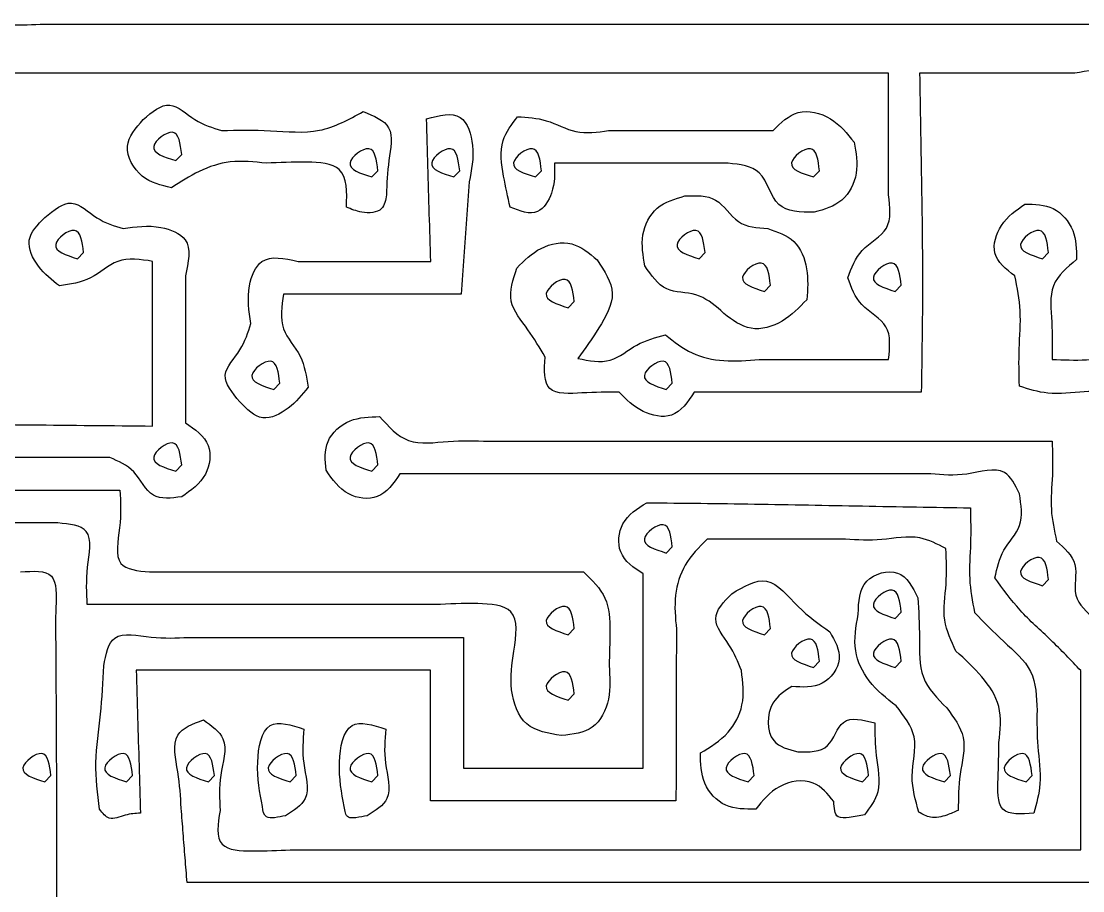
# Model space of a CAD drawing. Extents: x 11 to 259, y -64 to 86.
# Drawn here: x 70.4 to 174.2, y 0.5 to 85.6 of the extents above; entities that cross this region are included whole.
import ezdxf

# ---------------------------------------------------------------- set-up
doc = ezdxf.new("R2010")
doc.units = 0
doc.layers.get('0').update_dxf_attribs({"linetype": 'CONTINUOUS'})

msp = doc.modelspace()

# ---------------------------------------------------------------- linework, layer by layer
at = {"color": 7}
for p, q in [((85.498912, 71.963824), (86.085792, 72.578056)), ((86.085792, 72.578056), (86.085792, 72.578056)), ((104.698912, 70.363824), (105.285792, 70.978056)), ((105.285792, 70.978056), (105.285792, 70.978056)), ((105.285792, 70.978056), (105.285792, 70.978056)), ((112.698912, 70.363824), (113.285792, 70.978056)), ((113.285792, 70.978056), (113.285792, 70.978056)), ((113.285792, 70.978056), (113.285792, 70.978056)), ((120.698912, 70.363824), (121.285792, 70.978056)), ((121.285792, 70.978056), (121.285792, 70.978056)), ((121.285792, 70.978056), (121.285792, 70.978056)), ((147.898912, 70.363824), (148.485792, 70.978056)), ((148.485792, 70.978056), (148.485792, 70.978056)), ((148.485792, 70.978056), (148.485792, 70.978056)), ((102.209792, 67.407944), (102.209792, 67.407944)), ((118.209792, 67.407944), (118.209792, 67.407944)), ((75.898912, 62.363824), (76.485789, 62.978056)), ((76.485789, 62.978056), (76.485789, 62.978056)), ((136.698912, 62.363824), (137.285792, 62.978056)), ((137.285792, 62.978056), (137.285792, 62.978056)), ((137.285792, 62.978056), (137.285792, 62.978056)), ((170.298912, 62.363824), (170.885792, 62.978056)), ((170.885792, 62.978056), (170.885792, 62.978056)), ((170.885792, 62.978056), (170.885792, 62.978056)), ((143.098912, 59.163824), (143.685792, 59.778056)), ((143.685792, 59.778056), (143.685792, 59.778056)), ((143.685792, 59.778056), (143.685792, 59.778056)), ((155.898912, 59.163824), (156.485792, 59.778056)), ((156.485792, 59.778056), (156.485792, 59.778056)), ((156.485792, 59.778056), (156.485792, 59.778056)), ((123.898912, 57.563824), (124.485792, 58.178056)), ((124.485792, 58.178056), (124.485792, 58.178056)), ((124.485792, 58.178056), (124.485792, 58.178056)), ((139.12736, 56.993824), (138.842712, 57.308352)), ((138.842712, 57.308352), (138.842712, 57.308352)), ((138.842712, 57.308352), (138.842712, 57.308352)), ((95.098912, 49.563824), (95.685792, 50.178056)), ((95.685792, 50.178056), (95.685792, 50.178056)), ((133.498912, 49.563824), (134.085792, 50.178056)), ((134.085792, 50.178056), (134.085792, 50.178056)), ((134.085792, 50.178056), (134.085792, 50.178056)), ((91.766704, 48.371344), (91.766704, 48.371344)), ((85.498912, 41.563824), (86.085792, 42.178056)), ((86.085792, 42.178056), (86.085792, 42.178056)), ((104.698912, 41.563824), (105.285792, 42.178056)), ((105.285792, 42.178056), (105.285792, 42.178056)), ((105.285792, 42.178056), (105.285792, 42.178056)), ((133.498912, 33.563824), (134.085792, 34.178056)), ((134.085792, 34.178056), (134.085792, 34.178056)), ((134.085792, 34.178056), (134.085792, 34.178056)), ((170.298912, 30.363824), (170.885792, 30.978056)), ((170.885792, 30.978056), (170.885792, 30.978056)), ((170.885792, 30.978056), (170.885792, 30.978056)), ((155.898912, 27.163824), (156.485792, 27.778056)), ((156.485792, 27.778056), (156.485792, 27.778056)), ((156.485792, 27.778056), (156.485792, 27.778056)), ((123.898912, 25.563824), (124.485792, 26.178056)), ((124.485792, 26.178056), (124.485792, 26.178056)), ((124.485792, 26.178056), (124.485792, 26.178056)), ((143.098912, 25.563824), (143.685792, 26.178056)), ((143.685792, 26.178056), (143.685792, 26.178056)), ((143.685792, 26.178056), (143.685792, 26.178056)), ((147.898912, 22.363824), (148.485792, 22.978056)), ((148.485792, 22.978056), (148.485792, 22.978056)), ((148.485792, 22.978056), (148.485792, 22.978056)), ((155.898912, 22.363824), (156.485792, 22.978056)), ((156.485792, 22.978056), (156.485792, 22.978056)), ((156.485792, 22.978056), (156.485792, 22.978056)), ((123.898912, 19.163824), (124.485792, 19.778056)), ((124.485792, 19.778056), (124.485792, 19.778056)), ((124.485792, 19.778056), (124.485792, 19.778056)), ((72.698912, 11.163824), (73.285789, 11.778056)), ((73.285789, 11.778056), (73.285789, 11.778056)), ((80.698912, 11.163824), (81.285792, 11.778056)), ((81.285792, 11.778056), (81.285792, 11.778056)), ((81.285792, 11.778056), (81.285792, 11.778056)), ((88.698912, 11.163824), (89.285792, 11.778056)), ((89.285792, 11.778056), (89.285792, 11.778056)), ((96.698912, 11.163824), (97.285792, 11.778056)), ((97.285792, 11.778056), (97.285792, 11.778056)), ((104.698912, 11.163824), (105.285792, 11.778056)), ((105.285792, 11.778056), (105.285792, 11.778056)), ((105.285792, 11.778056), (105.285792, 11.778056)), ((141.498912, 11.163824), (142.085792, 11.778056)), ((142.085792, 11.778056), (142.085792, 11.778056)), ((142.085792, 11.778056), (142.085792, 11.778056)), ((152.698912, 11.163824), (153.285792, 11.778056)), ((153.285792, 11.778056), (153.285792, 11.778056)), ((153.285792, 11.778056), (153.285792, 11.778056)), ((160.698912, 11.163824), (161.285792, 11.778056)), ((161.285792, 11.778056), (161.285792, 11.778056)), ((161.285792, 11.778056), (161.285792, 11.778056)), ((168.698912, 11.163824), (169.285792, 11.778056)), ((169.285792, 11.778056), (169.285792, 11.778056)), ((169.285792, 11.778056), (169.285792, 11.778056)), ((78.05578, 8.487136), (78.05582, 8.487136)), ((86.037208, 8.577664), (86.037208, 8.57792)), ((93.988664, 8.76072), (93.988664, 8.76072)), ((101.988664, 8.76072), (101.988664, 8.76072)), ((149.891064, 9.245064), (149.891064, 9.245064)), ((158.209792, 8.207936), (158.209792, 8.207936))]:
    msp.add_line(p, q, dxfattribs=at)
for points, knots in [([(62.459993, 84.205635), (63.408745, 84.725611), (65.401413, 85.817717), (68.826493, 85.146966), (71.103562, 85.254898), (72.231302, 85.308353)], [0, 0, 0, 0, 3.149843, 6.615627, 10.016307, 10.016307, 10.016307, 10.016307]), ([(72.231302, 85.308353), (92.721913, 85.308353), (133.703135, 85.308353), (195.174968, 85.308353), (236.156189, 85.308353), (256.6468, 85.308353)], [0, 0, 0, 0, 61.471834, 122.943666, 184.415498, 184.415498, 184.415498, 184.415498]), ([(155.242712, 80.508353), (145.376045, 80.508353), (125.642712, 80.508353), (96.04271, 80.508353), (76.309376, 80.508353), (66.442708, 80.508353)], [0, 0, 0, 0, 29.6, 59.200001, 88.800004, 88.800004, 88.800004, 88.800004]), ([(155.242712, 68.606064), (155.242712, 69.928539), (155.242712, 72.573492), (155.242712, 76.540921), (155.242712, 79.185875), (155.242712, 80.508353)], [0, 0, 0, 0, 3.967426, 7.934857, 11.902289, 11.902289, 11.902289, 11.902289]), ([(158.28144, 80.508353), (158.340934, 77.041879), (158.459921, 70.108995), (158.612581, 59.708273), (158.499334, 52.774946), (158.442712, 49.308352)], [0, 0, 0, 0, 10.401143, 20.80209, 31.20262, 31.20262, 31.20262, 31.20262]), ([(179.242712, 75.540032), (179.552114, 76.862608), (180.081228, 79.124371), (176.794249, 81.142044), (174.699537, 80.743497), (173.463648, 80.508353)], [0, 0, 0, 0, 3.626468, 6.201693, 9.907565, 9.907565, 9.907565, 9.907565]), ([(82.305704, 75.98436), (83.181562, 76.726146), (84.89903, 78.180712), (87.319677, 75.714524), (89.092786, 75.175659), (89.972344, 74.908352)], [0, 0, 0, 0, 2.964736, 5.813538, 8.617729, 8.617729, 8.617729, 8.617729]), ([(143.948288, 74.908352), (144.700514, 75.662888), (146.258792, 77.225951), (149.840304, 76.317113), (151.198482, 74.616041), (151.882056, 73.759888)], [0, 0, 0, 0, 3.009686, 6.234733, 9.502661, 9.502661, 9.502661, 9.502661]), ([(85.090984, 69.308352), (84.072797, 69.547716), (81.981767, 70.039293), (80.100166, 73.434008), (81.588158, 75.154633), (82.305704, 75.98436)], [0, 0, 0, 0, 3.081733, 6.328889, 9.353085, 9.353085, 9.353085, 9.353085]), ([(89.972344, 74.908352), (91.563928, 74.940054), (94.741971, 75.003356), (99.616091, 74.44029), (102.43966, 75.994929), (103.830768, 76.760864)], [0, 0, 0, 0, 4.801033, 9.586601, 14.234015, 14.234015, 14.234015, 14.234015]), ([(103.830768, 76.760864), (104.871753, 76.350037), (107.031872, 75.497543), (106.231677, 71.818301), (106.157173, 69.713922), (106.118888, 68.632536)], [0, 0, 0, 0, 2.961989, 6.146338, 9.512457, 9.512457, 9.512457, 9.512457]), ([(110.042712, 76.05608), (111.286061, 76.38421), (113.660189, 77.010763), (114.863076, 73.116128), (114.443687, 71.031791), (114.215816, 69.899288)], [0, 0, 0, 0, 3.292074, 6.286087, 9.848401, 9.848401, 9.848401, 9.848401]), ([(110.44572, 62.108352), (110.400941, 63.658099), (110.311384, 66.757595), (110.177048, 71.406837), (110.087491, 74.506333), (110.042712, 76.05608)], [0, 0, 0, 0, 4.651182, 9.302367, 13.953549, 13.953549, 13.953549, 13.953549]), ([(118.209792, 67.407944), (117.991078, 68.406175), (117.527753, 70.520829), (117.066527, 73.818046), (118.37364, 75.513727), (118.948688, 76.25972)], [0, 0, 0, 0, 3.106463, 6.580736, 9.309825, 9.309825, 9.309825, 9.309825]), ([(118.948688, 76.25972), (119.900211, 76.203542), (121.887812, 76.086194), (124.624314, 74.446916), (126.758469, 74.752753), (127.844248, 74.908352)], [0, 0, 0, 0, 2.832696, 5.917114, 9.111574, 9.111574, 9.111574, 9.111574]), ([(86.085792, 72.578056), (85.95456, 73.617337), (85.694105, 75.679998), (82.225337, 73.001786), (84.370288, 72.32168), (85.498912, 71.963824)], [0, 0, 0, 0, 2.334352, 4.632986, 7.1856, 7.1856, 7.1856, 7.1856]), ([(127.844248, 74.908352), (129.633586, 74.908352), (133.212261, 74.908352), (138.580275, 74.908352), (142.15895, 74.908352), (143.948288, 74.908352)], [0, 0, 0, 0, 5.368014, 10.736026, 16.10404, 16.10404, 16.10404, 16.10404]), ([(151.882056, 73.759888), (152.06052, 72.748244), (152.412785, 70.751394), (150.922034, 67.750145), (148.948276, 67.189042), (147.960912, 66.908352)], [0, 0, 0, 0, 3.043927, 6.008304, 8.975598, 8.975598, 8.975598, 8.975598]), ([(105.285792, 70.978056), (105.154561, 72.017338), (104.894107, 74.079999), (101.425339, 71.40179), (103.570289, 70.721682), (104.698912, 70.363824)], [0, 0, 0, 0, 2.334354, 4.632985, 7.185601, 7.185601, 7.185601, 7.185601]), ([(113.285792, 70.978056), (113.154561, 72.017338), (112.894107, 74.079999), (109.425339, 71.40179), (111.570289, 70.721682), (112.698912, 70.363824)], [0, 0, 0, 0, 2.334354, 4.632985, 7.185601, 7.185601, 7.185601, 7.185601]), ([(121.285792, 70.978056), (121.154561, 72.017338), (120.894107, 74.079999), (117.425339, 71.40179), (119.570289, 70.721682), (120.698912, 70.363824)], [0, 0, 0, 0, 2.334354, 4.632985, 7.185601, 7.185601, 7.185601, 7.185601]), ([(148.485792, 70.978056), (148.354561, 72.017338), (148.094107, 74.079999), (144.625339, 71.40179), (146.770289, 70.721682), (147.898912, 70.363824)], [0, 0, 0, 0, 2.334354, 4.632985, 7.185601, 7.185601, 7.185601, 7.185601]), ([(94.36276, 71.708352), (93.181625, 71.839519), (90.938894, 72.088578), (87.737118, 71.0343), (85.971288, 69.882532), (85.090984, 69.308352)], [0, 0, 0, 0, 3.52748, 6.697954, 9.849727, 9.849727, 9.849727, 9.849727]), ([(102.209792, 67.407944), (102.250765, 68.880656), (102.327088, 71.623988), (97.932595, 71.890325), (95.634203, 71.773164), (94.36276, 71.708352)], [0, 0, 0, 0, 3.743112, 6.972576, 10.9709, 10.9709, 10.9709, 10.9709]), ([(122.548984, 71.708352), (122.576292, 70.741706), (122.624737, 69.026795), (120.955201, 66.327195), (119.179131, 67.026357), (118.209792, 67.407944)], [0, 0, 0, 0, 2.931326, 5.200419, 7.926877, 7.926877, 7.926877, 7.926877]), ([(139.553184, 71.708352), (137.663827, 71.708352), (133.885116, 71.708352), (128.217049, 71.708352), (124.438339, 71.708352), (122.548984, 71.708352)], [0, 0, 0, 0, 5.66807, 11.336136, 17.0042, 17.0042, 17.0042, 17.0042]), ([(147.960912, 66.908352), (146.627774, 66.917766), (143.931739, 66.936804), (143.192106, 71.31961), (140.712352, 71.584519), (139.553184, 71.708352)], [0, 0, 0, 0, 3.549087, 7.177396, 10.362208, 10.362208, 10.362208, 10.362208]), ([(114.215816, 69.899288), (114.129237, 68.678074), (113.956078, 66.235644), (113.696337, 62.571999), (113.523179, 60.129568), (113.4366, 58.908352)], [0, 0, 0, 0, 3.672838, 7.34568, 11.018523, 11.018523, 11.018523, 11.018523]), ([(106.118888, 68.632536), (106.031829, 68.106221), (105.826698, 66.866109), (103.736199, 66.774338), (102.678914, 67.213213), (102.209792, 67.407944)], [0, 0, 0, 0, 1.449492, 3.415321, 4.983275, 4.983275, 4.983275, 4.983275]), ([(135.324512, 68.508352), (136.410197, 68.554405), (138.60085, 68.647328), (140.268578, 65.542731), (142.384832, 65.385371), (143.420616, 65.308352)], [0, 0, 0, 0, 3.02152, 6.096705, 9.044705, 9.044705, 9.044705, 9.044705]), ([(151.242712, 60.508352), (151.609929, 61.464008), (152.370172, 63.442486), (155.662994, 65.053916), (155.383159, 67.419032), (155.242712, 68.606064)], [0, 0, 0, 0, 3.013188, 6.238153, 9.487618, 9.487618, 9.487618, 9.487618]), ([(72.705701, 66.38436), (73.58156, 67.126147), (75.299027, 68.580712), (77.719673, 66.114525), (79.49278, 65.575659), (80.372336, 65.308352)], [0, 0, 0, 0, 2.964738, 5.813539, 8.617724, 8.617724, 8.617724, 8.617724]), ([(131.403368, 61.656816), (131.224903, 62.668461), (130.872639, 64.665311), (132.36339, 67.666561), (134.337148, 68.227663), (135.324512, 68.508352)], [0, 0, 0, 0, 3.04393, 6.008306, 8.9756, 8.9756, 8.9756, 8.9756]), ([(167.598008, 60.681512), (166.740306, 61.350674), (165.083788, 62.643057), (166.121621, 65.983725), (167.723055, 67.112369), (168.568696, 67.708352)], [0, 0, 0, 0, 2.970808, 5.737654, 8.833424, 8.833424, 8.833424, 8.833424]), ([(168.568696, 67.708352), (169.541363, 67.690483), (171.503413, 67.654437), (173.597395, 65.207729), (173.627623, 63.271023), (173.642712, 62.304264)], [0, 0, 0, 0, 2.813692, 5.675738, 8.528378, 8.528378, 8.528378, 8.528378]), ([(74.11293, 59.708352), (73.388942, 60.273178), (71.96522, 61.383908), (70.595261, 64.302681), (72.003615, 65.691842), (72.705701, 66.38436)], [0, 0, 0, 0, 2.798825, 5.503889, 8.192936, 8.192936, 8.192936, 8.192936]), ([(80.372336, 65.308352), (81.570777, 65.487548), (83.630182, 65.795479), (87.248586, 64.353049), (86.735858, 62.019361), (86.442712, 60.685104)], [0, 0, 0, 0, 3.686294, 6.334539, 9.869992, 9.869992, 9.869992, 9.869992]), ([(76.485789, 62.978056), (76.354556, 64.017338), (76.0941, 66.079997), (72.625341, 63.401785), (74.770289, 62.72168), (75.898912, 62.363824)], [0, 0, 0, 0, 2.334353, 4.632981, 7.185595, 7.185595, 7.185595, 7.185595]), ([(137.285792, 62.978056), (137.154561, 64.017338), (136.894107, 66.079999), (133.425339, 63.40179), (135.570289, 62.721682), (136.698912, 62.363824)], [0, 0, 0, 0, 2.334354, 4.632985, 7.185601, 7.185601, 7.185601, 7.185601]), ([(143.420616, 65.308352), (144.359424, 64.997709), (146.275965, 64.363544), (147.4718, 61.338255), (147.319629, 59.357527), (147.242712, 58.356336)], [0, 0, 0, 0, 2.838582, 5.79486, 8.816493, 8.816493, 8.816493, 8.816493]), ([(170.885792, 62.978056), (170.754561, 64.017338), (170.494107, 66.079999), (167.025339, 63.40179), (169.170289, 62.721682), (170.298912, 62.363824)], [0, 0, 0, 0, 2.334354, 4.632985, 7.185601, 7.185601, 7.185601, 7.185601]), ([(118.8712, 61.448152), (119.595653, 62.177968), (121.0349, 63.62787), (124.369735, 64.262815), (125.943827, 62.910887), (126.71872, 62.24536)], [0, 0, 0, 0, 3.063854, 6.086862, 9.017932, 9.017932, 9.017932, 9.017932]), ([(83.242712, 62.108352), (82.051469, 62.285731), (79.773967, 62.624856), (77.274904, 60.159228), (75.171347, 59.859275), (74.11293, 59.708352)], [0, 0, 0, 0, 3.411704, 6.522734, 9.673278, 9.673278, 9.673278, 9.673278]), ([(92.842712, 56.037984), (92.663516, 57.236423), (92.355586, 59.295826), (93.798016, 62.914226), (96.131703, 62.401498), (97.46596, 62.108352)], [0, 0, 0, 0, 3.686289, 6.334532, 9.869985, 9.869985, 9.869985, 9.869985]), ([(97.46596, 62.108352), (98.908155, 62.108352), (101.792547, 62.108352), (106.119133, 62.108352), (109.003525, 62.108352), (110.44572, 62.108352)], [0, 0, 0, 0, 4.326586, 8.653174, 12.97976, 12.97976, 12.97976, 12.97976]), ([(121.642712, 52.740176), (121.117026, 53.635105), (120.055119, 55.4429), (117.753025, 58.12155), (118.49616, 60.332398), (118.8712, 61.448152)], [0, 0, 0, 0, 3.163946, 6.391302, 9.679547, 9.679547, 9.679547, 9.679547]), ([(126.71872, 62.24536), (127.44508, 61.16609), (128.899687, 59.004748), (126.917593, 55.472406), (125.534854, 53.562483), (124.842712, 52.606456)], [0, 0, 0, 0, 3.60634, 7.222045, 10.845834, 10.845834, 10.845834, 10.845834]), ([(138.842712, 57.308352), (138.07644, 57.927583), (136.533542, 59.174412), (133.227066, 58.960096), (132.022576, 60.741188), (131.403368, 61.656816)], [0, 0, 0, 0, 2.881281, 5.801493, 8.890969, 8.890969, 8.890969, 8.890969]), ([(143.685792, 59.778056), (143.554561, 60.817338), (143.294107, 62.879999), (139.825339, 60.20179), (141.970289, 59.521682), (143.098912, 59.163824)], [0, 0, 0, 0, 2.334354, 4.632985, 7.185601, 7.185601, 7.185601, 7.185601]), ([(156.485792, 59.778056), (156.354561, 60.817338), (156.094107, 62.879999), (152.625339, 60.20179), (154.770289, 59.521682), (155.898912, 59.163824)], [0, 0, 0, 0, 2.334354, 4.632985, 7.185601, 7.185601, 7.185601, 7.185601]), ([(173.642712, 62.304264), (172.710266, 61.518669), (170.809396, 59.917169), (171.298439, 56.074643), (171.261452, 53.707648), (171.242712, 52.508352)], [0, 0, 0, 0, 3.430453, 6.993264, 10.65248, 10.65248, 10.65248, 10.65248]), ([(86.442712, 60.685104), (86.442712, 59.087233), (86.442712, 55.891491), (86.442712, 51.097877), (86.442712, 47.902135), (86.442712, 46.304264)], [0, 0, 0, 0, 4.793614, 9.587226, 14.38084, 14.38084, 14.38084, 14.38084]), ([(124.485792, 58.178056), (124.354561, 59.217338), (124.094107, 61.279999), (120.625339, 58.60179), (122.770289, 57.921682), (123.898912, 57.563824)], [0, 0, 0, 0, 2.334354, 4.632985, 7.185601, 7.185601, 7.185601, 7.185601]), ([(155.242712, 52.508352), (155.36323, 53.677399), (155.604333, 56.01613), (152.327012, 57.579898), (151.595528, 59.555475), (151.242712, 60.508352)], [0, 0, 0, 0, 3.199666, 6.401075, 9.383916, 9.383916, 9.383916, 9.383916]), ([(168.042712, 49.886256), (168.011809, 51.104991), (167.949553, 53.560198), (168.291949, 57.184009), (167.82394, 59.542801), (167.598008, 60.681512)], [0, 0, 0, 0, 3.658706, 7.370659, 10.835054, 10.835054, 10.835054, 10.835054]), ([(96.042712, 58.908352), (95.865335, 57.717109), (95.526213, 55.439608), (97.991838, 52.940543), (98.29179, 50.836985), (98.442712, 49.778568)], [0, 0, 0, 0, 3.411702, 6.522733, 9.673279, 9.673279, 9.673279, 9.673279]), ([(113.4366, 58.908352), (111.503946, 58.908352), (107.638637, 58.908352), (101.840675, 58.908352), (97.975366, 58.908352), (96.042712, 58.908352)], [0, 0, 0, 0, 5.797962, 11.595926, 17.393888, 17.393888, 17.393888, 17.393888]), ([(147.242712, 58.356336), (146.506328, 57.585445), (145.052211, 56.063189), (141.694599, 55.062078), (139.974007, 56.356756), (139.12736, 56.993824)], [0, 0, 0, 0, 3.20055, 6.320035, 9.34208, 9.34208, 9.34208, 9.34208]), ([(91.766704, 48.371344), (91.024918, 49.247202), (89.570352, 50.96467), (92.03654, 53.385317), (92.575405, 55.158426), (92.842712, 56.037984)], [0, 0, 0, 0, 2.964736, 5.813538, 8.617729, 8.617729, 8.617729, 8.617729]), ([(124.842712, 52.606456), (125.94418, 52.384644), (128.080696, 51.954396), (130.533852, 54.145366), (132.460535, 54.654598), (133.420616, 54.908352)], [0, 0, 0, 0, 3.180669, 6.169539, 9.13825, 9.13825, 9.13825, 9.13825]), ([(133.420616, 54.908352), (134.250297, 54.246162), (135.916439, 52.916371), (139.222391, 52.225236), (141.436223, 52.411045), (142.595592, 52.508352)], [0, 0, 0, 0, 3.147146, 6.320007, 9.808524, 9.808524, 9.808524, 9.808524]), ([(95.685792, 50.178056), (95.554561, 51.217338), (95.294107, 53.279999), (91.825339, 50.60179), (93.970289, 49.921682), (95.098912, 49.563824)], [0, 0, 0, 0, 2.334354, 4.632985, 7.185601, 7.185601, 7.185601, 7.185601]), ([(128.868896, 49.308352), (127.729048, 49.304151), (125.596298, 49.29629), (121.410969, 48.958175), (121.565774, 51.484557), (121.642712, 52.740176)], [0, 0, 0, 0, 3.629981, 6.791997, 9.91633, 9.91633, 9.91633, 9.91633]), ([(134.085792, 50.178056), (133.954561, 51.217338), (133.694107, 53.279999), (130.225339, 50.60179), (132.370289, 49.921682), (133.498912, 49.563824)], [0, 0, 0, 0, 2.334354, 4.632985, 7.185601, 7.185601, 7.185601, 7.185601]), ([(142.595592, 52.508352), (144.000827, 52.508352), (146.811299, 52.508352), (151.027005, 52.508352), (153.837477, 52.508352), (155.242712, 52.508352)], [0, 0, 0, 0, 4.215706, 8.431414, 12.64712, 12.64712, 12.64712, 12.64712]), ([(171.242712, 52.508352), (172.361456, 52.462547), (174.651474, 52.368786), (177.911887, 52.87092), (179.94286, 52.219201), (180.842712, 51.930448)], [0, 0, 0, 0, 3.362911, 6.883729, 9.684683, 9.684683, 9.684683, 9.684683]), ([(177.811144, 49.308352), (176.672909, 49.352628), (174.346268, 49.443133), (171.031462, 48.951917), (168.962305, 49.598774), (168.042712, 49.886256)], [0, 0, 0, 0, 3.421188, 6.993177, 9.850587, 9.850587, 9.850587, 9.850587]), ([(98.442712, 49.778568), (97.864261, 49.060537), (96.742702, 47.668346), (93.86144, 46.202723), (92.473025, 47.64011), (91.766704, 48.371344)], [0, 0, 0, 0, 2.822806, 5.473139, 8.217613, 8.217613, 8.217613, 8.217613]), ([(136.238624, 49.308352), (135.590715, 48.344538), (134.375812, 46.537279), (130.94439, 47.220491), (129.580326, 48.592683), (128.868896, 49.308352)], [0, 0, 0, 0, 3.177523, 5.958213, 8.989416, 8.989416, 8.989416, 8.989416]), ([(158.442712, 49.308352), (155.975591, 49.308352), (151.041349, 49.308352), (143.639987, 49.308352), (138.705745, 49.308352), (136.238624, 49.308352)], [0, 0, 0, 0, 7.401362, 14.802726, 22.204088, 22.204088, 22.204088, 22.204088]), ([(100.203368, 41.656816), (100.122743, 42.638225), (99.957776, 44.646304), (102.471959, 46.845978), (104.457922, 46.887618), (105.4468, 46.908352)], [0, 0, 0, 0, 2.820032, 5.770123, 8.695931, 8.695931, 8.695931, 8.695931]), ([(105.4468, 46.908352), (106.321408, 45.944896), (108.121298, 43.962162), (112.245874, 44.605228), (114.813167, 44.540818), (116.107216, 44.508352)], [0, 0, 0, 0, 3.667564, 7.547622, 11.491078, 11.491078, 11.491078, 11.491078]), ([(47.47992, 46.343056), (51.453564, 46.303934), (59.400851, 46.225689), (71.321781, 46.108327), (79.269068, 46.030082), (83.242712, 45.99096)], [0, 0, 0, 0, 11.921508, 23.843017, 35.764525, 35.764525, 35.764525, 35.764525]), ([(86.442712, 46.304264), (87.377143, 45.668954), (89.145846, 44.46643), (88.685317, 40.875242), (86.994713, 39.696722), (86.094248, 39.069008)], [0, 0, 0, 0, 3.145372, 5.953602, 9.153945, 9.153945, 9.153945, 9.153945]), ([(86.085792, 42.178056), (85.95456, 43.217337), (85.694105, 45.279998), (82.225337, 42.601786), (84.370288, 41.92168), (85.498912, 41.563824)], [0, 0, 0, 0, 2.334352, 4.632986, 7.1856, 7.1856, 7.1856, 7.1856]), ([(105.285792, 42.178056), (105.154561, 43.217338), (104.894107, 45.279999), (101.425339, 42.60179), (103.570289, 41.921682), (104.698912, 41.563824)], [0, 0, 0, 0, 2.334354, 4.632985, 7.185601, 7.185601, 7.185601, 7.185601]), ([(116.107216, 44.508352), (122.233382, 44.508352), (134.485715, 44.508352), (152.864213, 44.508352), (165.116546, 44.508352), (171.242712, 44.508352)], [0, 0, 0, 0, 18.378498, 36.756998, 55.135496, 55.135496, 55.135496, 55.135496]), ([(171.242712, 44.508352), (171.276936, 43.40405), (171.34601, 41.175278), (170.982742, 37.888999), (171.458619, 35.759187), (171.687416, 34.735192)], [0, 0, 0, 0, 3.315716, 6.691991, 9.818442, 9.818442, 9.818442, 9.818442]), ([(79.056628, 42.908352), (75.947334, 42.908352), (69.728745, 42.908352), (60.400863, 42.908352), (54.182274, 42.908352), (51.07298, 42.908352)], [0, 0, 0, 0, 9.327883, 18.655765, 27.983648, 27.983648, 27.983648, 27.983648]), ([(86.094248, 39.069008), (85.070082, 38.934598), (82.94496, 38.655699), (81.680938, 41.770511), (79.902954, 42.541404), (79.056628, 42.908352)], [0, 0, 0, 0, 2.782785, 5.774219, 8.491665, 8.491665, 8.491665, 8.491665]), ([(107.438624, 41.308352), (106.803314, 40.373921), (105.60079, 38.605218), (102.009602, 39.065747), (100.831082, 40.756351), (100.203368, 41.656816)], [0, 0, 0, 0, 3.145372, 5.953602, 9.153945, 9.153945, 9.153945, 9.153945]), ([(168.042712, 39.362128), (167.634372, 40.216548), (166.632637, 42.312604), (162.832725, 41.005986), (160.508645, 41.209167), (159.37412, 41.308352)], [0, 0, 0, 0, 2.53935, 6.229513, 9.748965, 9.748965, 9.748965, 9.748965]), ([(54.442708, 39.708352), (57.287153, 39.708352), (62.976043, 39.708352), (71.509377, 39.708352), (77.198267, 39.708352), (80.042712, 39.708352)], [0, 0, 0, 0, 8.533335, 17.066669, 25.600004, 25.600004, 25.600004, 25.600004]), ([(80.042712, 39.708352), (80.098659, 38.551228), (80.208, 36.289796), (79.267083, 32.063966), (81.786989, 31.819471), (82.93224, 31.708352)], [0, 0, 0, 0, 3.66591, 7.16449, 10.079221, 10.079221, 10.079221, 10.079221]), ([(131.242712, 31.51244), (130.321529, 32.129408), (128.588191, 33.290323), (128.93995, 36.840466), (130.667972, 37.913878), (131.58968, 38.486424)], [0, 0, 0, 0, 3.100945, 5.834875, 8.960062, 8.960062, 8.960062, 8.960062]), ([(131.58968, 38.486424), (135.102647, 38.448172), (142.135624, 38.37159), (152.685928, 38.15929), (159.724182, 38.043767), (163.242712, 37.986016)], [0, 0, 0, 0, 10.539466, 21.100064, 31.65708, 31.65708, 31.65708, 31.65708]), ([(165.642712, 31.136568), (165.852408, 32.071502), (166.271844, 33.941567), (168.541158, 36.184197), (168.213912, 38.270609), (168.042712, 39.362128)], [0, 0, 0, 0, 2.842444, 5.685487, 8.804648, 8.804648, 8.804648, 8.804648]), ([(163.242712, 37.986016), (163.271122, 36.834292), (163.328295, 34.516523), (163.016814, 31.084839), (163.441301, 28.844663), (163.647504, 27.756456)], [0, 0, 0, 0, 3.4573, 6.957594, 10.264148, 10.264148, 10.264148, 10.264148]), ([(73.953178, 36.508352), (72.140903, 36.508352), (68.516354, 36.508352), (63.079531, 36.508352), (59.454982, 36.508352), (57.642708, 36.508352)], [0, 0, 0, 0, 5.436823, 10.873646, 16.31047, 16.31047, 16.31047, 16.31047]), ([(76.842708, 28.508352), (76.78676, 29.665476), (76.677418, 31.926908), (77.618336, 36.152739), (75.098429, 36.397234), (73.953178, 36.508352)], [0, 0, 0, 0, 3.66591, 7.16449, 10.079222, 10.079222, 10.079222, 10.079222]), ([(134.085792, 34.178056), (133.954561, 35.217338), (133.694107, 37.279999), (130.225339, 34.60179), (132.370289, 33.921682), (133.498912, 33.563824)], [0, 0, 0, 0, 2.334354, 4.632985, 7.185601, 7.185601, 7.185601, 7.185601]), ([(137.499184, 34.908352), (136.703858, 34.123181), (135.162844, 32.601842), (134.184489, 29.361388), (134.381414, 27.217111), (134.483344, 26.107216)], [0, 0, 0, 0, 3.309422, 6.4123, 9.741696, 9.741696, 9.741696, 9.741696]), ([(160.842712, 33.991784), (160.012814, 34.430882), (158.050684, 35.469041), (154.612447, 34.712889), (152.195136, 34.844352), (151.018312, 34.908352)], [0, 0, 0, 0, 2.742699, 6.484573, 10.034412, 10.034412, 10.034412, 10.034412]), ([(171.687416, 34.735192), (172.466648, 34.034556), (174.046734, 32.613843), (172.976031, 29.187597), (174.659991, 27.764317), (175.514944, 27.041712)], [0, 0, 0, 0, 2.912664, 5.906149, 8.993326, 8.993326, 8.993326, 8.993326]), ([(161.83536, 23.958544), (161.361821, 24.95344), (160.369631, 27.038012), (160.999644, 30.515259), (160.894696, 32.840184), (160.842712, 33.991784)], [0, 0, 0, 0, 3.226554, 6.760486, 10.228986, 10.228986, 10.228986, 10.228986]), ([(170.885792, 30.978056), (170.754561, 32.017338), (170.494107, 34.079999), (167.025339, 31.40179), (169.170289, 30.721682), (170.298912, 30.363824)], [0, 0, 0, 0, 2.334354, 4.632985, 7.185601, 7.185601, 7.185601, 7.185601]), ([(70.328144, 31.708352), (71.547374, 31.796699), (73.99468, 31.974034), (73.713563, 27.928375), (73.740289, 25.871273), (73.75454, 24.774384)], [0, 0, 0, 0, 3.034746, 6.09151, 9.583369, 9.583369, 9.583369, 9.583369]), ([(82.93224, 31.708352), (87.650295, 31.708352), (97.086404, 31.708352), (111.240567, 31.708352), (120.676675, 31.708352), (125.394728, 31.708352)], [0, 0, 0, 0, 14.154166, 28.308328, 42.462488, 42.462488, 42.462488, 42.462488]), ([(125.394728, 31.708352), (126.228671, 30.916178), (127.872662, 29.354528), (128.020708, 25.855011), (127.940301, 23.672781), (127.899024, 22.552536)], [0, 0, 0, 0, 3.31915, 6.5432, 9.944123, 9.944123, 9.944123, 9.944123]), ([(152.276632, 27.570736), (152.309986, 28.78839), (152.374447, 31.141622), (156.545644, 32.315758), (157.583194, 30.231682), (158.102552, 29.188472)], [0, 0, 0, 0, 3.340957, 6.456719, 9.579497, 9.579497, 9.579497, 9.579497]), ([(139.905704, 29.58436), (141.082068, 30.287024), (143.557186, 31.765457), (146.349602, 28.069812), (148.438854, 26.591584), (149.481192, 25.854088)], [0, 0, 0, 0, 3.599433, 7.573353, 11.529908, 11.529908, 11.529908, 11.529908]), ([(174.042712, 22.052576), (173.087058, 23.061312), (171.165695, 25.089395), (168.033928, 27.815027), (166.426654, 30.047626), (165.642712, 31.136568)], [0, 0, 0, 0, 4.169467, 8.382798, 12.39455, 12.39455, 12.39455, 12.39455]), ([(140.842712, 22.059256), (140.502854, 22.90203), (139.818708, 24.598566), (137.560212, 27.177922), (139.116465, 28.774613), (139.905704, 29.58436)], [0, 0, 0, 0, 2.807018, 5.650628, 8.576634, 8.576634, 8.576634, 8.576634]), ([(156.485792, 27.778056), (156.354561, 28.817338), (156.094107, 30.879999), (152.625339, 28.20179), (154.770289, 27.521682), (155.898912, 27.163824)], [0, 0, 0, 0, 2.334354, 4.632985, 7.185601, 7.185601, 7.185601, 7.185601]), ([(158.102552, 29.188472), (158.181246, 27.893496), (158.337056, 25.329512), (158.135627, 21.236124), (160.006045, 19.338987), (160.932352, 18.399448)], [0, 0, 0, 0, 3.937074, 7.795197, 11.58056, 11.58056, 11.58056, 11.58056]), ([(110.929936, 28.508352), (107.142467, 28.508352), (99.567528, 28.508352), (88.205118, 28.508352), (80.630178, 28.508352), (76.842708, 28.508352)], [0, 0, 0, 0, 11.362408, 22.724817, 34.087228, 34.087228, 34.087228, 34.087228]), ([(118.586576, 23.973152), (118.810037, 25.498602), (119.228513, 28.355326), (114.590987, 28.715231), (112.231436, 28.581897), (110.929936, 28.508352)], [0, 0, 0, 0, 3.837944, 7.187351, 11.307424, 11.307424, 11.307424, 11.307424]), ([(124.485792, 26.178056), (124.354561, 27.217338), (124.094107, 29.279999), (120.625339, 26.60179), (122.770289, 25.921682), (123.898912, 25.563824)], [0, 0, 0, 0, 2.334354, 4.632985, 7.185601, 7.185601, 7.185601, 7.185601]), ([(143.685792, 26.178056), (143.554561, 27.217338), (143.294107, 29.279999), (139.825339, 26.60179), (141.970289, 25.921682), (143.098912, 25.563824)], [0, 0, 0, 0, 2.334354, 4.632985, 7.185601, 7.185601, 7.185601, 7.185601]), ([(155.982816, 18.60332), (155.033489, 19.347188), (153.229281, 20.760917), (151.646836, 24.088013), (152.059871, 26.372063), (152.276632, 27.570736)], [0, 0, 0, 0, 3.595342, 6.832989, 10.408597, 10.408597, 10.408597, 10.408597]), ([(163.647504, 27.756456), (164.567885, 26.796984), (166.389719, 24.897771), (169.641202, 22.226981), (169.724281, 19.50005), (169.76528, 18.15432)], [0, 0, 0, 0, 4.037367, 7.991709, 11.844498, 11.844498, 11.844498, 11.844498]), ([(134.483344, 26.107216), (134.478816, 24.240675), (134.469759, 20.507595), (134.456225, 14.907973), (134.447211, 11.174893), (134.442704, 9.308352)], [0, 0, 0, 0, 5.599638, 11.199275, 16.798913, 16.798913, 16.798913, 16.798913]), ([(78.45121, 22.521024), (78.665917, 23.640964), (79.139881, 26.113219), (83.290345, 25.128357), (85.577784, 25.247727), (86.739504, 25.308352)], [0, 0, 0, 0, 2.933809, 6.476349, 10.132183, 10.132183, 10.132183, 10.132183]), ([(113.642712, 25.308352), (113.642712, 23.88613), (113.642712, 21.041685), (113.642712, 16.775019), (113.642712, 13.930574), (113.642712, 12.508352)], [0, 0, 0, 0, 4.266666, 8.533334, 12.8, 12.8, 12.8, 12.8]), ([(148.485792, 22.978056), (148.354561, 24.017338), (148.094107, 26.079999), (144.625339, 23.40179), (146.770289, 22.721682), (147.898912, 22.363824)], [0, 0, 0, 0, 2.334354, 4.632985, 7.185601, 7.185601, 7.185601, 7.185601]), ([(149.481192, 25.854088), (149.992638, 24.975116), (151.02398, 23.202651), (148.87152, 20.270698), (146.817096, 20.427959), (145.766856, 20.508352)], [0, 0, 0, 0, 2.831657, 5.710098, 8.720558, 8.720558, 8.720558, 8.720558]), ([(156.485792, 22.978056), (156.354561, 24.017338), (156.094107, 26.079999), (152.625339, 23.40179), (154.770289, 22.721682), (155.898912, 22.363824)], [0, 0, 0, 0, 2.334354, 4.632985, 7.185601, 7.185601, 7.185601, 7.185601]), ([(73.75454, 24.774384), (73.791234, 18.811484), (73.864623, 6.885615), (73.774466, -11.003391), (73.722441, -22.929317), (73.696428, -28.89228)], [0, 0, 0, 0, 17.888892, 35.777992, 53.667091, 53.667091, 53.667091, 53.667091]), ([(123.242712, 15.708352), (121.974802, 15.904935), (119.420562, 16.300957), (118.030289, 20.290761), (118.398172, 22.725994), (118.586576, 23.973152)], [0, 0, 0, 0, 3.583065, 7.21818, 11.034068, 11.034068, 11.034068, 11.034068]), ([(166.042712, 15.014944), (166.173706, 16.223367), (166.427584, 18.565384), (164.409312, 21.627743), (162.714685, 23.162285), (161.83536, 23.958544)], [0, 0, 0, 0, 3.53752, 6.85599, 10.435049, 10.435049, 10.435049, 10.435049]), ([(78.05582, 8.487136), (77.865768, 10.006857), (77.47724, 13.113664), (78.222528, 17.781611), (78.375199, 20.945698), (78.45121, 22.521024)], [0, 0, 0, 0, 4.571277, 9.345189, 14.078733, 14.078733, 14.078733, 14.078733]), ([(110.442704, 22.108352), (107.24237, 22.108352), (100.841701, 22.108352), (91.240699, 22.108352), (84.84003, 22.108352), (81.639696, 22.108352)], [0, 0, 0, 0, 9.601002, 19.202006, 28.803008, 28.803008, 28.803008, 28.803008]), ([(81.639696, 22.108352), (81.684475, 20.552797), (81.774032, 17.441685), (81.908368, 12.775019), (81.997925, 9.663907), (82.042704, 8.108352)], [0, 0, 0, 0, 4.668599, 9.3372, 14.005799, 14.005799, 14.005799, 14.005799]), ([(110.442704, 9.308352), (110.442704, 10.730574), (110.442704, 13.575019), (110.442704, 17.841685), (110.442704, 20.68613), (110.442704, 22.108352)], [0, 0, 0, 0, 4.266666, 8.533334, 12.8, 12.8, 12.8, 12.8]), ([(124.485792, 19.778056), (124.354561, 20.817338), (124.094107, 22.879999), (120.625339, 20.20179), (122.770289, 19.521682), (123.898912, 19.163824)], [0, 0, 0, 0, 2.334354, 4.632985, 7.185601, 7.185601, 7.185601, 7.185601]), ([(127.899024, 22.552536), (127.979656, 21.464691), (128.13823, 19.325308), (126.568731, 16.031971), (124.344378, 15.815543), (123.242712, 15.708352)], [0, 0, 0, 0, 3.28564, 6.461625, 9.578141, 9.578141, 9.578141, 9.578141]), ([(136.842712, 13.992224), (137.81466, 14.584975), (139.65172, 15.705322), (141.253118, 18.778558), (140.984624, 20.924844), (140.842712, 22.059256)], [0, 0, 0, 0, 3.37259, 6.374472, 9.739882, 9.739882, 9.739882, 9.739882]), ([(174.042712, 4.508368), (174.042712, 6.457725), (174.042712, 10.356437), (174.042712, 16.204507), (174.042712, 20.103219), (174.042712, 22.052576)], [0, 0, 0, 0, 5.84807, 11.696138, 17.544208, 17.544208, 17.544208, 17.544208]), ([(145.766856, 20.508352), (145.064365, 20.051657), (143.317587, 18.916062), (143.253479, 14.912814), (145.445816, 14.344051), (146.354336, 14.108352)], [0, 0, 0, 0, 2.459941, 6.116759, 8.704583, 8.704583, 8.704583, 8.704583]), ([(158.209792, 8.207936), (157.876069, 9.360974), (157.181235, 11.76168), (158.360824, 15.593889), (156.749701, 17.632808), (155.982816, 18.60332)], [0, 0, 0, 0, 3.566687, 7.426097, 10.931883, 10.931883, 10.931883, 10.931883]), ([(160.932352, 18.399448), (161.624274, 17.470402), (163.068604, 15.531093), (162.096565, 11.911929), (162.070878, 9.552396), (162.058096, 8.378224)], [0, 0, 0, 0, 3.301917, 6.892487, 10.449163, 10.449163, 10.449163, 10.449163]), ([(169.76528, 18.15432), (169.757463, 16.981935), (169.741528, 14.5918), (170.305015, 11.204718), (169.723576, 9.061974), (169.464808, 8.108352)], [0, 0, 0, 0, 3.521469, 7.179198, 10.112529, 10.112529, 10.112529, 10.112529]), ([(86.037208, 8.57792), (85.971754, 9.720243), (85.840598, 12.009209), (84.871173, 15.982499), (87.172245, 16.842709), (88.205576, 17.229)], [0, 0, 0, 0, 3.575294, 7.164108, 10.089339, 10.089339, 10.089339, 10.089339]), ([(88.205576, 17.229), (89.006806, 16.672198), (90.877464, 15.372214), (89.671145, 11.776534), (89.785303, 9.493758), (89.841416, 8.37168)], [0, 0, 0, 0, 2.669498, 6.232564, 9.677075, 9.677075, 9.677075, 9.677075]), ([(93.988664, 8.76072), (93.7277, 10.113712), (93.241465, 12.634649), (94.110826, 17.586783), (96.791277, 16.730312), (98.042712, 16.330448)], [0, 0, 0, 0, 4.372335, 8.146672, 11.451977, 11.451977, 11.451977, 11.451977]), ([(101.988664, 8.76072), (101.7277, 10.113712), (101.241465, 12.634649), (102.110826, 17.586783), (104.791277, 16.730312), (106.042712, 16.330448)], [0, 0, 0, 0, 4.372335, 8.146672, 11.451977, 11.451977, 11.451977, 11.451977]), ([(146.354336, 14.108352), (147.469781, 14.087728), (149.613402, 14.048094), (150.496582, 17.8107), (152.725631, 17.233029), (153.900944, 16.92844)], [0, 0, 0, 0, 2.985228, 5.736898, 8.80605, 8.80605, 8.80605, 8.80605]), ([(153.900944, 16.92844), (153.899767, 15.873516), (153.897287, 13.649519), (154.694644, 10.383117), (153.431205, 8.669128), (152.898328, 7.946224)], [0, 0, 0, 0, 3.19813, 6.74232, 9.327475, 9.327475, 9.327475, 9.327475]), ([(98.042712, 16.330448), (97.957444, 15.247969), (97.783529, 13.04012), (98.910541, 9.513149), (97.034688, 8.346869), (96.239136, 7.852248)], [0, 0, 0, 0, 3.333189, 6.798445, 9.350319, 9.350319, 9.350319, 9.350319]), ([(106.042712, 16.330448), (105.957444, 15.247969), (105.783529, 13.04012), (106.910541, 9.513149), (105.034688, 8.346869), (104.239136, 7.852248)], [0, 0, 0, 0, 3.333189, 6.798445, 9.350319, 9.350319, 9.350319, 9.350319]), ([(169.464808, 8.108352), (168.233237, 8.008175), (165.792448, 7.809638), (165.987081, 11.850789), (166.023215, 13.905995), (166.042712, 15.014944)], [0, 0, 0, 0, 3.068248, 6.080806, 9.611315, 9.611315, 9.611315, 9.611315]), ([(73.285789, 11.778056), (73.154556, 12.817338), (72.8941, 14.879997), (69.425341, 12.201785), (71.570289, 11.52168), (72.698912, 11.163824)], [0, 0, 0, 0, 2.334353, 4.632981, 7.185595, 7.185595, 7.185595, 7.185595]), ([(81.285792, 11.778056), (81.154558, 12.817341), (80.894097, 14.880002), (77.425341, 12.201786), (79.570288, 11.52168), (80.698912, 11.163824)], [0, 0, 0, 0, 2.334359, 4.632987, 7.185602, 7.185602, 7.185602, 7.185602]), ([(89.285792, 11.778056), (89.154561, 12.817338), (88.894107, 14.879999), (85.425339, 12.20179), (87.570289, 11.521682), (88.698912, 11.163824)], [0, 0, 0, 0, 2.334354, 4.632985, 7.185601, 7.185601, 7.185601, 7.185601]), ([(97.285792, 11.778056), (97.154561, 12.817338), (96.894107, 14.879999), (93.425339, 12.20179), (95.570289, 11.521682), (96.698912, 11.163824)], [0, 0, 0, 0, 2.334354, 4.632985, 7.185601, 7.185601, 7.185601, 7.185601]), ([(105.285792, 11.778056), (105.154561, 12.817338), (104.894107, 14.879999), (101.425339, 12.20179), (103.570289, 11.521682), (104.698912, 11.163824)], [0, 0, 0, 0, 2.334354, 4.632985, 7.185601, 7.185601, 7.185601, 7.185601]), ([(142.2468, 8.508352), (141.222881, 8.495073), (139.175566, 8.468522), (136.876825, 10.945843), (136.854114, 12.973974), (136.842712, 13.992224)], [0, 0, 0, 0, 2.966247, 5.930985, 8.920295, 8.920295, 8.920295, 8.920295]), ([(142.085792, 11.778056), (141.954561, 12.817338), (141.694107, 14.879999), (138.225339, 12.20179), (140.370289, 11.521682), (141.498912, 11.163824)], [0, 0, 0, 0, 2.334354, 4.632985, 7.185601, 7.185601, 7.185601, 7.185601]), ([(153.285792, 11.778056), (153.154561, 12.817338), (152.894107, 14.879999), (149.425339, 12.20179), (151.570289, 11.521682), (152.698912, 11.163824)], [0, 0, 0, 0, 2.334354, 4.632985, 7.185601, 7.185601, 7.185601, 7.185601]), ([(161.285792, 11.778056), (161.154561, 12.817338), (160.894107, 14.879999), (157.425339, 12.20179), (159.570289, 11.521682), (160.698912, 11.163824)], [0, 0, 0, 0, 2.334354, 4.632985, 7.185601, 7.185601, 7.185601, 7.185601]), ([(169.285792, 11.778056), (169.154561, 12.817338), (168.894107, 14.879999), (165.425339, 12.20179), (167.570289, 11.521682), (168.698912, 11.163824)], [0, 0, 0, 0, 2.334354, 4.632985, 7.185601, 7.185601, 7.185601, 7.185601]), ([(113.642712, 12.508352), (115.598267, 12.508352), (119.509379, 12.508352), (125.376045, 12.508352), (129.287157, 12.508352), (131.242712, 12.508352)], [0, 0, 0, 0, 5.866666, 11.733334, 17.6, 17.6, 17.6, 17.6]), ([(149.891064, 9.245064), (149.288503, 9.983958), (147.942785, 11.63415), (144.309369, 11.039548), (142.922985, 9.33817), (142.2468, 8.508352)], [0, 0, 0, 0, 2.707265, 6.04621, 9.225244, 9.225244, 9.225244, 9.225244]), ([(82.042704, 8.108352), (81.556552, 8.077675), (80.554958, 8.014471), (78.994151, 7.268111), (78.345384, 8.110915), (78.05578, 8.487136)], [0, 0, 0, 0, 1.495987, 3.082102, 4.361033, 4.361033, 4.361033, 4.361033]), ([(86.612568, 1.308104), (86.548639, 2.115833), (86.420782, 3.731291), (86.228994, 6.154477), (86.101137, 7.769935), (86.037208, 8.577664)], [0, 0, 0, 0, 2.430764, 4.86153, 7.292293, 7.292293, 7.292293, 7.292293]), ([(89.841416, 8.37168), (89.632141, 7.044849), (89.23348, 4.51729), (93.41067, 4.353581), (95.519798, 4.453292), (96.684632, 4.50836)], [0, 0, 0, 0, 3.318936, 6.322439, 10.027405, 10.027405, 10.027405, 10.027405]), ([(96.239136, 7.852248), (95.894956, 7.776967), (95.302337, 7.647345), (94.13851, 7.595664), (94.043623, 8.33341), (93.988664, 8.76072)], [0, 0, 0, 0, 1.098685, 1.891747, 2.983386, 2.983386, 2.983386, 2.983386]), ([(104.239136, 7.852248), (103.886438, 7.780967), (103.301385, 7.662726), (102.14482, 7.568778), (102.047461, 8.311922), (101.988664, 8.76072)], [0, 0, 0, 0, 1.123814, 1.864172, 2.993021, 2.993021, 2.993021, 2.993021]), ([(152.898328, 7.946224), (152.417133, 7.850563), (151.604712, 7.689055), (149.963413, 7.545678), (149.918023, 8.611825), (149.891064, 9.245064)], [0, 0, 0, 0, 1.54166, 2.602849, 4.155113, 4.155113, 4.155113, 4.155113]), ([(162.058096, 8.378224), (161.694579, 8.217259), (160.845999, 7.841508), (159.429073, 7.501234), (158.580449, 7.993101), (158.209792, 8.207936)], [0, 0, 0, 0, 1.205088, 2.813107, 4.060105, 4.060105, 4.060105, 4.060105]), ([(96.684632, 4.50836), (105.279974, 4.50836), (122.470659, 4.50836), (148.256685, 4.508362), (165.44737, 4.508366), (174.042712, 4.508368)], [0, 0, 0, 0, 25.786026, 51.572054, 77.35808, 77.35808, 77.35808, 77.35808])]:
    msp.add_open_spline(points, degree=3, knots=knots, dxfattribs=at)
for points in [[(173.463648, 80.508353), (171.776736, 80.508353), (168.402912, 80.508353), (163.342176, 80.508353), (159.968352, 80.508353), (158.28144, 80.508353)], [(83.242712, 45.99096), (83.242712, 47.781781), (83.242712, 51.363424), (83.242712, 56.735888), (83.242712, 60.317531), (83.242712, 62.108352)], [(159.37412, 41.308352), (153.603509, 41.308352), (142.062288, 41.308352), (124.750456, 41.308352), (113.209235, 41.308352), (107.438624, 41.308352)], [(151.018312, 34.908352), (149.516187, 34.908352), (146.511936, 34.908352), (142.00556, 34.908352), (139.001309, 34.908352), (137.499184, 34.908352)], [(131.242712, 12.508352), (131.242712, 14.619917), (131.242712, 18.843048), (131.242712, 25.177744), (131.242712, 29.400875), (131.242712, 31.51244)], [(86.739504, 25.308352), (89.728749, 25.308352), (95.70724, 25.308352), (104.674976, 25.308352), (110.653467, 25.308352), (113.642712, 25.308352)], [(134.442704, 9.308352), (131.776037, 9.308352), (126.442704, 9.308352), (118.442704, 9.308352), (113.109371, 9.308352), (110.442704, 9.308352)], [(215.64156, 1.308104), (201.305005, 1.308104), (172.631896, 1.308104), (129.622232, 1.308104), (100.949123, 1.308104), (86.612568, 1.308104)]]:
    msp.add_open_spline(points, degree=3, dxfattribs=at)

doc.saveas('drawing.dxf')
